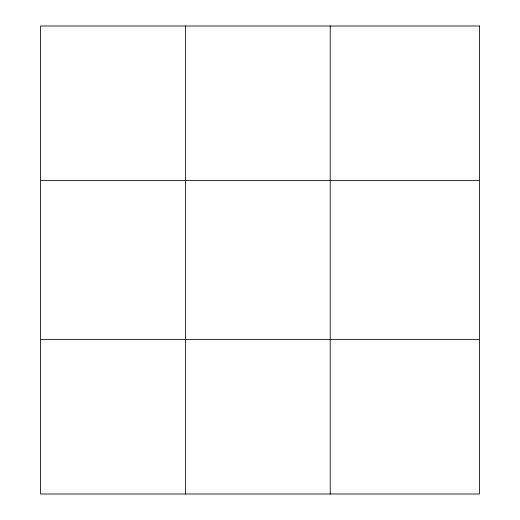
<?xml version="1.0" encoding="UTF-8"?>
<svg xmlns="http://www.w3.org/2000/svg" width="520" height="520" viewBox="0 0 520 520"><rect width="100%" height="100%" fill="white"/><g stroke="black" fill="none" stroke-linecap="round" stroke-linejoin="round"><path stroke-width="0.78" d="M185.386 494L185.386 26M330.226 494L330.226 26M40.547 180.44L479.453 180.44M40.547 339.56L479.453 339.56M479.453 26L479.453 494L40.547 494L40.547 26L479.453 26"/></g></svg>
